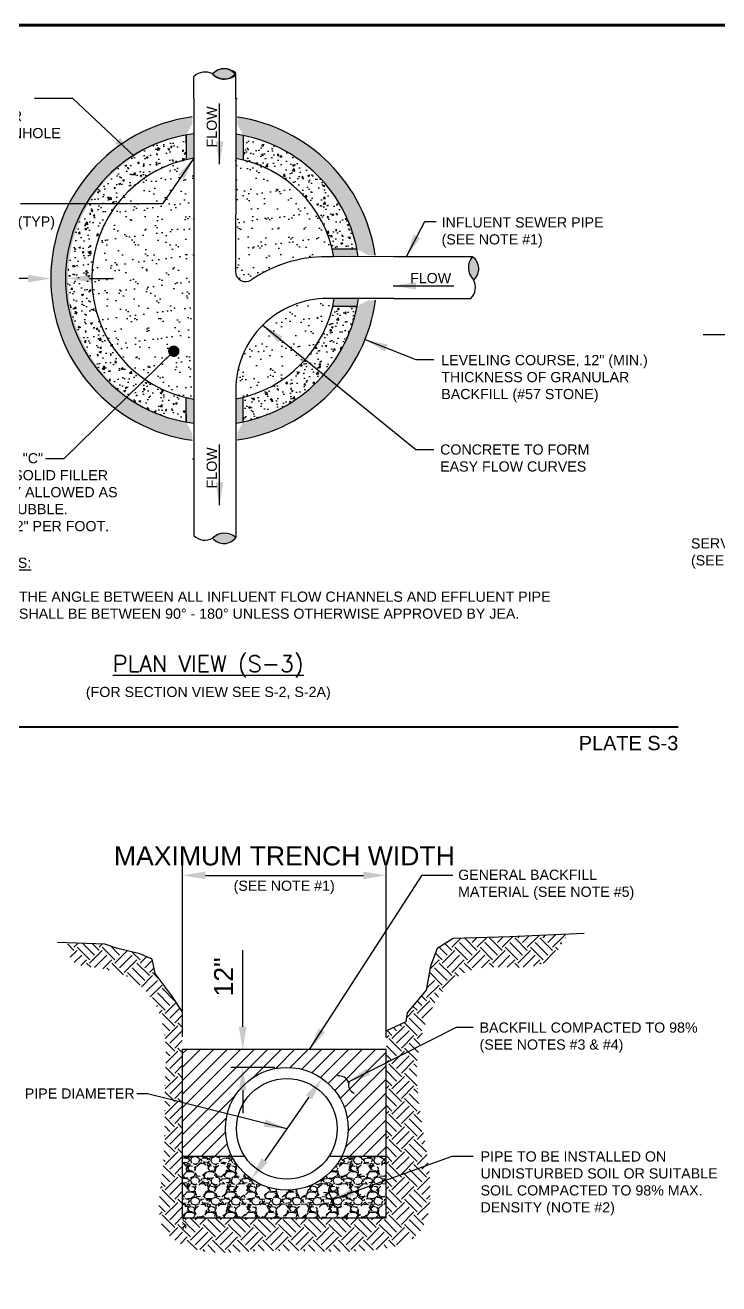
# Paper-space layout 'WS DET' of a CAD drawing. Header units: feet, sheet in inches. Extents: x -12.2 to 22.7, y -7.4 to 15.4.
# Drawn here: x 1.02 to 4.67, y 8.79 to 15.41 of the extents above; entities that cross this region are included whole.
import ezdxf
from ezdxf.enums import TextEntityAlignment as Align

# ---------------------------------------------------------------- set-up
doc = ezdxf.new("R2010")
doc.units = ezdxf.units.FT
doc.header["$MEASUREMENT"] = 0
doc.layers.add('Border', color=118, linetype='Continuous', lineweight=70)
for name, color, linetype in [('DT-1', 1, 'Continuous'), ('DT-2', 2, 'Continuous'), ('DT-3', 3, 'Continuous'), ('DT-4', 4, 'Continuous'), ('DT-HATCH', 251, 'Continuous'), ('DT-TEXT', 2, 'Continuous'), ('DT-TITLE', 4, 'Continuous'), ('TBLK', 7, 'Continuous')]:
    doc.layers.add(name, color=color, linetype=linetype)
doc.styles.add('1L100', font='arial.ttf', dxfattribs={"height": 0.1})
doc.styles.add('ROMANS', font='ROMANS.shx', dxfattribs={"height": 6})
doc.dimstyles.new('JEA1', dxfattribs={"dimtxt": 0.1, "dimasz": 0.12, "dimexe": 0.0625, "dimexo": 0.0625, "dimgap": 0.05, "dimtad": 1, "dimdec": 1, "dimlfac": 3, "dimdsep": 46, "dimtxsty": '1L100', "dimcen": 0.09, "dimclrd": 256, "dimclre": 256, "dimclrt": 256, "dimadec": 0, "dimazin": 0, "dimtfac": 1, "dimtdec": 1, "dimtofl": 0, "dimtmove": 0, "dimatfit": 3, "dimfxl": 1, "dimtolj": 1, "dimtzin": 0, "dimlwd": -1, "dimlwe": -1, "dimarcsym": 0})
pattern_1 = [(45, (-56.19573, -0.29546), (0, 0.13242546), [0.09363894, -0.09363894]), (45, (-56.22056, -0.27063), (0, 0.13242546), [0.09363894, -0.09363894]), (45, (-56.24539, -0.2458), (0, 0.13242546), [0.09363894, -0.09363894]), (135, (-56.24539, -0.22924), (-0.13242546, 0), [0.09363894, -0.09363894]), (135, (-56.22056, -0.20441), (-0.13242546, 0), [0.09363894, -0.09363894]), (135, (-56.19573, -0.17958), (-0.13242546, 0), [0.09363894, -0.09363894])]

# ---------------------------------------------------------------- blocks, each defined once
blk = doc.blocks.new('A$Ca8f96253')
at = {"layer": 'Border'}
blk.add_lwpolyline([(32.8026, 11.2123), (32.8026, -11.2123, -0.414214), (32.6047, -11.4103), (1.4979, -11.4103, -0.414214), (1.3, -11.2123), (1.3, 11.2123, -0.414214), (1.4979, 11.4103), (32.6047, 11.4103, -0.414214)], format="xyb", close=True, dxfattribs=at)
blk = doc.blocks.new('*D68')
at = {"layer": 'Defpoints', "color": 0, "transparency": 16777216}
for p in [(1.1553, 14.0786), (1.1553, 14.0786), (1.2454, 14.0786)]:
    blk.add_point(p, dxfattribs=at)
at = {"layer": 'DT-TEXT', "transparency": 16777216}
for p, q in [((1.0353, 14.0786), (0.256, 14.0786)), ((1.3654, 14.0786), (1.4854, 14.0786))]:
    blk.add_line(p, q, dxfattribs=at)
for points in [[(1.0353, 14.0986), (1.0353, 14.0586), (1.1553, 14.0786)], [(1.3654, 14.0986), (1.3654, 14.0586), (1.2454, 14.0786)]]:
    blk.add_solid(points, dxfattribs=at)
at = {"layer": 'DT-TEXT', "transparency": 16777216, "insert": (0.5856, 14.1941), "char_height": 0.1, "attachment_point": 5, "style": '1L100'}
blk.add_mtext('\\A1;6" (TYP.)', dxfattribs=at)
blk = doc.blocks.new('*D143')
at = {"layer": 'Defpoints', "color": 0, "transparency": 16777216}
for p in [(2.9191, 10.9415), (1.8481, 10.03), (2.9191, 10.0261)]:
    blk.add_point(p, dxfattribs=at)
at = {"layer": 'DT-TEXT', "transparency": 16777216}
for p, q in [((1.8481, 10.0925), (1.8481, 11.004)), ((2.9191, 10.0886), (2.9191, 11.004)), ((1.9681, 10.9415), (2.7991, 10.9415))]:
    blk.add_line(p, q, dxfattribs=at)
for points in [[(1.9681, 10.9615), (1.9681, 10.9215), (1.8481, 10.9415)], [(2.7991, 10.9615), (2.7991, 10.9215), (2.9191, 10.9415)]]:
    blk.add_solid(points, dxfattribs=at)
at = {"layer": 'DT-TEXT', "transparency": 16777216, "insert": (2.3836, 11.0432), "char_height": 0.1, "attachment_point": 5, "style": '1L100'}
blk.add_mtext('\\A1;MAXIMUM TRENCH WIDTH', dxfattribs=at)
blk = doc.blocks.new('*D144')
at = {"layer": 'Defpoints', "color": 0, "transparency": 16777216}
for p in [(2.4162, 10.026), (2.1642, 9.932), (2.3964, 9.932)]:
    blk.add_point(p, dxfattribs=at)
at = {"layer": 'DT-TEXT', "transparency": 16777216}
for p, q in [((2.1642, 10.146), (2.1642, 10.5492)), ((2.3537, 10.026), (2.1017, 10.026)), ((2.3339, 9.932), (2.1017, 9.932)), ((2.1642, 9.812), (2.1642, 9.692))]:
    blk.add_line(p, q, dxfattribs=at)
for points in [[(2.1442, 10.146), (2.1842, 10.146), (2.1642, 10.026)], [(2.1442, 9.812), (2.1842, 9.812), (2.1642, 9.932)]]:
    blk.add_solid(points, dxfattribs=at)
at = {"layer": 'DT-TEXT', "transparency": 16777216, "insert": (2.064, 10.4076), "char_height": 0.1, "attachment_point": 5, "rotation": 90, "style": '1L100'}
blk.add_mtext('\\A1;12"', dxfattribs=at)
blk = doc.blocks.new('*D145')
at = {"layer": 'Defpoints', "color": 0, "transparency": 16777216}
for p in [(2.5816, 9.8736), (2.2112, 9.345), (2.2112, 9.345)]:
    blk.add_point(p, dxfattribs=at)
at = {"layer": 'DT-TEXT', "transparency": 16777216}
blk.add_line((2.5127, 9.7753), (2.2801, 9.4433), dxfattribs=at)
for points in [[(2.4964, 9.7868), (2.5291, 9.7638), (2.5816, 9.8736)], [(2.2637, 9.4548), (2.2965, 9.4318), (2.2112, 9.345)]]:
    blk.add_solid(points, dxfattribs=at)

psp = doc.layouts.new('WS DET')

# ---------------------------------------------------------------- hatches: boundary and pattern name
at = {"layer": 'DT-1'}
h = psp.add_hatch(dxfattribs=at)
h.set_pattern_fill('DOTS', color=256, scale=0.048157, style=0)
h.set_pattern_definition([(0, (-23.8718944, -91.5243746), (0.00150491155, 0.00300982311), [0, -0.00300982311])])
h.paths.add_polyline_path([(1.90798, 14.83867, 0.0137165), (1.86646, 14.83263), (1.86646, 14.70383, -0.0164879), (1.90798, 14.7121)])
h.paths.add_polyline_path([(2.16654, 14.83023), (2.16654, 14.83128, 0.0128797), (2.12777, 14.83802), (2.12766, 14.7103, -0.0154861), (2.16654, 14.70196)])
h.paths.add_polyline_path([(2.7654, 14.23252), (2.7247, 14.23252), (2.63599, 14.23252, -0.0155093), (2.64433, 14.19358), (2.77216, 14.1937, 0.0128915)])
h.paths.add_polyline_path([(2.77251, 13.97387), (2.64614, 13.97398, -0.0164998), (2.63786, 13.93243), (2.76571, 13.93243, 0.0136924)])
h.paths.add_polyline_path([(1.90777, 13.44511, -0.0164066), (1.86646, 13.45335), (1.86646, 13.32546, 0.0136419), (1.90775, 13.31945)])
h.paths.add_polyline_path([(2.16654, 13.45522, -0.0154519), (2.12775, 13.4469), (2.12778, 13.31912, 0.0128403), (2.16654, 13.32602), (2.16654, 13.36651)])
at = {"layer": 'DT-HATCH'}
for points in [[(2.12792, 15.14948, 0.4912768), (2.0061, 15.15453, 0.3964872)], [(3.37284, 14.19389, 0.3964872), (3.37789, 14.07207, 0.4912768)], [(2.0061, 12.71332, 0.4912768), (2.12792, 12.71837, 0.3964872)]]:
    psp.add_hatch(color=256, dxfattribs=at).paths.add_polyline_path(points)
h = psp.add_hatch(dxfattribs=at)
h.set_pattern_fill('GRAVEL', color=256, scale=0.107016, style=0)
h.set_pattern_definition([(228.0128, (-0.912727, 4.32763), (-0.8561272724, -0.963143538), [0.0143975, -1.4253546]), (184.9697, (-0.9223587, 4.3169286), (1.2841913049, 0.1070150024), [0.02470655, -2.4459481]), (132.5104, (-0.9469724, 4.314788), (1.0701583337, -1.177176188), [0.0174209, -1.7246722]), (267.2737, (-0.9887086, 4.2880343), (0.1070155065, 2.1403186855), [0.0224988, -2.2273823]), (292.8337, (-0.989779, 4.265561), (-0.5350807235, 1.2841908084), [0.0220619, -2.1841281]), (357.2737, (-0.9812175, 4.245228), (-2.1403186855, 0.1070155065), [0.0224988, -2.2273823]), (37.6942, (-0.958744, 4.2441577), (-1.3912079112, -1.0701583002), [0.0297535, -2.9455974]), (72.2553, (-0.9352006, 4.2623504), (0.7491126807, 2.354350116), [0.0280904, -2.7809504]), (121.4296, (-0.9266394, 4.2891044), (-0.8561283428, 1.391206594), [0.022575, -2.23492855]), (175.2364, (-0.938411, 4.308367), (1.177175361, -0.1070150266), [0.0257729, -1.2628697]), (222.3974, (-0.964095, 4.3105076), (-1.284191979, -1.1771744123), [0.0333299, -3.2996624]), (138.8141, (-0.882763, 4.286964), (-0.749111844, 0.642095309), [0.0113759, -1.126219]), (171.4692, (-0.891324, 4.294455), (1.3912069415, -0.214032712), [0.0216426, -2.1426207]), (225, (-0.91273, 4.297666), (0, -0.10701597), [0.0151343, -0.136209]), (203.1986, (-0.920218, 4.310508), (0.535079635, 0.214032007), [0.0081501, -0.8068589]), (291.8014, (-0.92771, 4.307297), (-0.107015923, 0.321047827), [0.0115259, -0.5647725]), (30.9638, (-0.923429, 4.296596), (0.321047586, 0.21403213), [0.0187202, -0.6052846]), (161.5651, (-0.907377, 4.306227), (0.21403191, -0.10701576), [0.0135366, -0.3248776]), (16.3895, (-0.989779, 4.307297), (1.0701595622, 0.321047018), [0.0189632, -1.8773639]), (70.3462, (-0.971586, 4.312648), (-0.428063222, -1.177175488), [0.0159091, -1.5749971]), (293.1986, (-0.907377, 4.32763), (-0.214032007, 0.535079635), [0.0163001, -0.7987089]), (343.6105, (-0.9009555, 4.312648), (-1.0701595622, 0.321047018), [0.0189632, -1.8773639]), (339.444, (-0.989779, 4.240947), (-0.535079861, 0.214031437), [0.0182869, -0.8960577]), (294.7751, (-0.972656, 4.234526), (-0.5350788276, 1.177175626), [0.0153223, -1.5169126]), (66.8014, (-0.906306, 4.220614), (0.214032007, 0.535079635), [0.0163001, -0.7987089]), (17.354, (-0.8998854, 4.2355965), (-1.391207341, -0.4280631424), [0.0179392, -1.7759748]), (69.444, (-0.958744, 4.220614), (-0.214031437, -0.535079861), [0.0091434, -0.9052011]), (101.3099, (-0.912727, 4.220614), (-0.10701568, 0.42806381), [0.0054567, -0.5402195]), (165.9638, (-0.913797, 4.225965), (0.321047857, -0.107015725), [0.0220619, -0.4191761]), (186.009, (-0.9352006, 4.231316), (1.0701593003, 0.1070158597), [0.0204454, -2.0240911]), (303.6901, (-0.92343, 4.286964), (-0.107016076, 0.21403182), [0.0154341, -0.3704174]), (353.1572, (-0.9148676, 4.274122), (1.819270788, -0.2140327213), [0.026946, -2.6676464]), (60.9454, (-0.888114, 4.270912), (-0.428063734, -0.74911157), [0.0110179, -1.0907785]), (90, (-0.88276, 4.28054), (-0.1070159, 0.1070159), [0.006421, -0.100595]), (120.2564, (-0.937341, 4.234526), (0.4280631836, -0.7491117917), [0.0148671, -1.4718458]), (48.0128, (-0.944832, 4.247368), (0.8561272724, 0.963143538), [0.028795, -1.4109571]), (0, (-0.92557, 4.26877), (0.1070159, 0.1070159), [0.0278241, -0.0791918]), (325.3048, (-0.897745, 4.2687714), (-1.0701587126, 0.7491124502), [0.0169207, -1.6751497]), (254.0546, (-0.883833, 4.25914), (-0.10701592, -0.428063744), [0.0155817, -0.763506]), (207.646, (-0.8881136, 4.2441577), (-2.0333022726, -1.0701601524), [0.0253697, -2.51160765]), (175.4261, (-0.910587, 4.232386), (-1.3912071848, 0.1070153763), [0.0268395, -2.6571065])])
h.paths.add_polyline_path([(2.13573, 14.927), (2.13566, 14.89047), (2.16714, 14.83011, -0.2998345), (2.76414, 14.23311), (2.8245, 14.20163), (2.86103, 14.2017, 0.3321102)])
h.paths.add_polyline_path([(2.86234, 13.96486), (2.8245, 13.96493), (2.76587, 13.93275, -0.3029824), (2.16714, 13.32707), (2.13566, 13.26671), (2.13573, 13.23018, 0.3351788)])
h.paths.add_polyline_path([(1.86678, 14.83184), (1.89896, 14.89047), (1.89889, 14.92831, 0.2496385), (1.24413, 14.45856), (1.3474, 14.46088, -0.2178397)])
h.paths.add_polyline_path([(1.3474, 14.46088), (1.24413, 14.45856, 0.4187972), (1.6447, 13.30426), (1.67695, 13.38868, -0.4345047)])
h.paths.add_polyline_path([(1.86678, 13.32534, -0.0654864), (1.67695, 13.38868), (1.6447, 13.30426, 0.0777837), (1.89889, 13.22887), (1.89896, 13.26671)])
h = psp.add_hatch(dxfattribs=at)
h.set_pattern_fill('AR-CONC', color=256, scale=0.013377, style=0)
h.set_pattern_definition([(50, (-0.98978, 4.220614), (0.09594783, -0.00839435), [0.01003274, -0.1103602]), (355, (-0.98978, 4.22061), (-0.01856075, 0.1006207), [0.0080262, -0.08828814]), (100.4514, (-0.98178, 4.219915), (0.07738715, 0.0922263), [0.0085265, -0.0937917]), (46.1842, (-0.98978, 4.24737), (0.1427647, -0.0221415), [0.0150491, -0.1655403]), (96.6356, (-0.97788, 4.24552), (0.1250298, 0.1303077), [0.0127898, -0.1406876]), (351.1842, (-0.98978, 4.24737), (0.1250296, 0.1303078), [0.0120393, -0.1324322]), (21, (-0.9764, 4.24068), (0.0798482, -0.0538583), [0.01003274, -0.1103602]), (326, (-0.9764, 4.24068), (0.0325483, 0.0970033), [0.0080262, -0.08828814]), (71.4514, (-0.96975, 4.23619), (0.1123965, 0.0431449), [0.0085265, -0.0937917]), (37.5, (-0.98978, 4.220614), (0.00162662, 0.04453118), [0, -0.08721799, 0, -0.08962584, 0, -0.08862257]), (7.5, (-0.98978, 4.220614), (0.0351908, 0.05276042), [0, -0.0511001, 0, -0.08521144, 0, -0.0337769]), (327.5, (-1.01961, 4.220614), (0.07140938, -0.00301716), [0, -0.03344248, 0, -0.10434053, 0, -0.13845186]), (317.5, (-1.032986, 4.220614), (0.07801276, 0.01339104), [0, -0.04347522, 0, -0.0692928, 0, -0.0983209])])
h.paths.add_polyline_path([(2.16654, 14.83023), (2.16654, 14.70196, -0.2785452), (2.63599, 14.23252), (2.76426, 14.23252, 0.3002684)])
h.paths.add_polyline_path([(1.86646, 14.70383), (1.86646, 14.83178, 0.2177279), (1.3474, 14.46088), (1.49927, 14.46429, -0.1759838)])
h.paths.add_polyline_path([(1.49927, 14.46429), (1.3474, 14.46088, 0.4345047), (1.67695, 13.38868), (1.72182, 13.50612, -0.466251)])
h.paths.add_polyline_path([(1.86646, 13.45335, -0.0601634), (1.72182, 13.50612), (1.67695, 13.38868, 0.0653792), (1.86646, 13.3254), (1.86646, 13.36651)])
h.paths.add_polyline_path([(2.76581, 13.93243), (2.63786, 13.93243, -0.2818986), (2.16654, 13.45522), (2.16654, 13.32695, 0.3030831)])
h = psp.add_hatch(dxfattribs=at)
h.set_pattern_fill('AR-SAND', color=256, scale=0.053508, style=0)
h.set_pattern_definition([(37.5, (1.4566, 13.86759), (-0.0033706, 0.1031004), [0, -0.081332, 0, -0.0909635, 0, -0.0869504]), (7.5, (1.4566, 13.86759), (0.094697, 0.151007), [0, -0.0438765, 0, -0.073306, 0, -0.0280917]), (327.5, (1.39078, 13.86759), (0.1666314, 0.000303), [0, -0.026754, 0, -0.0963143, 0, -0.1257437]), (317.5, (1.39078, 13.86759), (0.160852, 0.046963), [0, -0.013377, 0, -0.0631394, 0, -0.0722358])])
h.paths.add_polyline_path([(2.12766, 14.7103), (2.12662, 14.11614, 0.6039662), (2.21037, 14.0719, -0.1517814), (2.6048, 14.1937), (2.64432, 14.19363, 0.3122191)])
h.paths.add_polyline_path([(2.64613, 13.97395), (2.61015, 13.97401, 0.4142499), (2.12774, 13.49323), (2.12766, 13.44689, 0.3167364)])
h.paths.add_polyline_path([(1.90798, 14.7121, 0.8483744), (1.90798, 13.44508)])
h = psp.add_hatch(dxfattribs=at)
h.set_pattern_fill('EARTH', color=256, scale=0.374556, angle=45, style=0)
h.set_pattern_definition(pattern_1)
edge = h.paths.add_edge_path()
edge.add_line((2.35447, 9.14177), (1.86767, 9.14177))
edge.add_line((1.86767, 9.14177), (1.86767, 9.08175))
edge.add_line((1.86767, 9.08175), (1.84678, 9.08175))
edge.add_line((1.84678, 9.08175), (1.84678, 10.2251))
edge.add_line((1.84678, 10.2251), (1.79105, 10.30881))
edge.add_line((1.79105, 10.30881), (1.7389, 10.37831))
edge.add_line((1.7389, 10.37831), (1.70334, 10.4249))
edge.add_line((1.70334, 10.4249), (1.68832, 10.50151))
edge.add_line((1.68832, 10.50151), (1.62353, 10.52836))
edge.add_line((1.62353, 10.52836), (1.50105, 10.55916))
edge.add_line((1.50105, 10.55916), (1.4402, 10.58049))
edge.add_line((1.4402, 10.58049), (1.24406, 10.58733))
edge.add_spline(control_points=[(1.24406, 10.58733), (1.24731, 10.55019), (1.25494, 10.46278), (1.4388, 10.45961), (1.60098, 10.40391), (1.78001, 10.18428), (1.74274, 9.8039), (1.76764, 9.44124), (1.69472, 9.10601), (1.91828, 8.93769), (2.14229, 8.9661), (2.3107, 8.96847), (2.35447, 8.96835)], knot_values=[0, 0, 0, 0, 2.4729986, 5.8202702, 11.3280978, 15.5989926, 25.7436463, 37.7344285, 44.8326081, 47.6715228, 57.1270699, 60.4772479, 60.4772479, 60.4772479, 60.4772479], degree=3, periodic=0)
edge.add_line((2.35447, 8.96835), (2.35447, 9.14177))
h = psp.add_hatch(dxfattribs=at)
h.set_pattern_fill('EARTH', color=256, scale=0.374556, angle=45, style=0)
h.set_pattern_definition(pattern_1)
edge = h.paths.add_edge_path()
edge.add_spline(control_points=[(2.35447, 8.96835), (2.48251, 8.968), (2.7114, 8.95589), (3.24256, 9.0026), (3.09595, 9.62036), (3.05681, 10.07094), (3.29623, 10.55484), (3.74536, 10.39848), (3.84327, 10.57907), (3.87174, 10.63156)], knot_values=[60.4772479, 60.4772479, 60.4772479, 60.4772479, 70.2786718, 78.3481089, 94.2243075, 103.7612662, 115.5980913, 125.7374231, 129.8920771, 129.8920771, 129.8920771, 129.8920771], degree=3, periodic=0)
edge.add_line((3.87174, 10.63156), (3.56854, 10.61903))
edge.add_line((3.56854, 10.61903), (3.27095, 10.60934))
edge.add_line((3.27095, 10.60934), (3.18685, 10.55761))
edge.add_line((3.18685, 10.55761), (3.15127, 10.46386))
edge.add_line((3.15127, 10.46386), (3.12862, 10.33778))
edge.add_line((3.12862, 10.33778), (3.02835, 10.21816))
edge.add_line((3.02835, 10.21816), (3.02218, 10.17127))
edge.add_line((3.02218, 10.17127), (2.92041, 10.12438))
edge.add_line((2.92041, 10.12438), (2.92041, 9.14177))
edge.add_line((2.92041, 9.14177), (2.35447, 9.14177))
edge.add_line((2.35447, 9.14177), (2.35447, 8.96835))
at = {"layer": 'DT-HATCH', "lineweight": 13}
h = psp.add_hatch(dxfattribs=at)
h.set_pattern_fill('ANSI31', color=256, scale=0.40131, style=0)
h.set_pattern_definition([(45, (-56.195734, -0.295456), (-0.035471105, 0.035471105), [])])
h.paths.add_polyline_path([(2.91951, 10.02599), (1.84813, 10.02599), (1.84813, 9.46291), (2.10883, 9.46291, -0.118271), (2.0737, 9.60931, -1), (2.71911, 9.60931, -0.118271), (2.68399, 9.46291), (2.91951, 9.46291)])
at = {"layer": 'DT-HATCH'}
h = psp.add_hatch(dxfattribs=at)
h.set_pattern_fill('GRAVEL', color=256, scale=0.107016, style=0)
h.set_pattern_definition([(228.0128, (-56.118683, -0.1884405), (-0.8561272724, -0.9631435379), [0.0143975, -1.42535463]), (184.9697, (-56.128314, -0.199142), (1.2841913049, 0.1070150024), [0.02470655, -2.44594813]), (132.5104, (-56.152928, -0.2012825), (1.0701583337, -1.1771761879), [0.01742091, -1.7246722]), (267.2737, (-56.194664, -0.2280364), (0.10701550653, 2.1403186855), [0.02249882, -2.22738232]), (292.8337, (-56.195734, -0.25051), (-0.53508072353, 1.28419080837), [0.02206187, -2.18412809]), (357.2737, (-56.187173, -0.270843), (-2.1403186855, 0.10701550653), [0.02249882, -2.22738232]), (37.6942, (-56.1646995, -0.271913), (-1.39120791117, -1.07015830017), [0.02975353, -2.94559739]), (72.2553, (-56.141156, -0.2537203), (0.74911268066, 2.35435011603), [0.0280904, -2.78095038]), (121.4296, (-56.1325947, -0.2269663), (-0.85612834277, 1.3912065939), [0.02257501, -2.23492855]), (175.2364, (-56.1443664, -0.207703), (1.177175361, -0.1070150266), [0.02577286, -1.26286966]), (222.3974, (-56.1700503, -0.205563), (-1.28419197905, -1.17717441232), [0.0333299, -3.29966238]), (138.8141, (-56.088718, -0.229107), (-0.7491118442, 0.6420953087), [0.0113759, -1.12621898]), (171.4692, (-56.0972794, -0.2216155), (1.3912069415, -0.2140327119), [0.02164258, -2.14262067]), (225, (-56.11868, -0.218405), (0, -0.10701597), [0.0151343, -0.13620902]), (203.1986, (-56.126174, -0.205563), (0.5350796347, 0.2140320072), [0.00815012, -0.80685893]), (291.8014, (-56.133665, -0.208774), (-0.107015923, 0.321047827), [0.01152594, -0.56477252]), (30.9638, (-56.129384, -0.219475), (0.3210475864, 0.214032131), [0.01872019, -0.60528458]), (161.5651, (-56.113332, -0.209844), (0.214031912, -0.107015762), [0.01353655, -0.32487758]), (16.3895, (-56.195734, -0.2087736), (1.07015956224, 0.3210470179), [0.01896322, -1.87736392]), (70.3462, (-56.1775414, -0.203423), (-0.4280632222, -1.1771754882), [0.0159091, -1.57499714]), (293.1986, (-56.113332, -0.18844), (-0.2140320072, 0.5350796347), [0.01630013, -0.79870892]), (343.6105, (-56.106911, -0.203423), (-1.07015956224, 0.3210470179), [0.01896322, -1.87736392]), (339.444, (-56.195734, -0.275123), (-0.535079861, 0.214031437), [0.01828688, -0.89605767]), (294.7751, (-56.1786115, -0.2815444), (-0.5350788276, 1.1771756259), [0.01532233, -1.51691264]), (66.8014, (-56.112262, -0.295456), (0.2140320072, 0.5350796347), [0.01630013, -0.79870892]), (17.354, (-56.105841, -0.280474), (-1.39120734114, -0.42806314244), [0.01793919, -1.77597478]), (69.444, (-56.1647, -0.295456), (-0.214031437, -0.535079861), [0.00914344, -0.90520112]), (101.3099, (-56.118683, -0.295456), (-0.107015679, 0.428063811), [0.00545674, -0.54021953]), (165.9638, (-56.119753, -0.290106), (0.321047857, -0.107015725), [0.02206187, -0.41917606]), (186.009, (-56.141156, -0.284755), (1.0701593003, 0.10701585966), [0.0204454, -2.02409111]), (303.6901, (-56.129384, -0.229107), (-0.107016076, 0.214031818), [0.01543405, -0.37041735]), (353.1572, (-56.120823, -0.2419485), (1.81927078795, -0.2140327213), [0.02694597, -2.6676464]), (60.9454, (-56.094069, -0.245159), (-0.4280637337, -0.74911157), [0.01101793, -1.09077851]), (90, (-56.08872, -0.23553), (-0.10701593, 0.10701593), [0.00642096, -0.10059498]), (120.2564, (-56.143296, -0.2815444), (0.4280631836, -0.7491117917), [0.01486708, -1.47184577]), (48.0128, (-56.1507874, -0.2687025), (0.8561272724, 0.9631435379), [0.028795, -1.41095713]), (0, (-56.13152, -0.2473), (0.10701593, 0.10701593), [0.02782414, -0.07919179]), (325.3048, (-56.1037004, -0.247299), (-1.0701587126, 0.74911245025), [0.01692072, -1.67514972]), (254.0546, (-56.089788, -0.256931), (-0.107015921, -0.4280637443), [0.01558173, -0.76350603]), (207.646, (-56.094069, -0.271913), (-2.03330227255, -1.0701601524), [0.02536973, -2.51160765]), (175.4261, (-56.1165423, -0.2836847), (-1.39120718482, 0.10701537634), [0.02683949, -2.65710651])])
h.paths.add_polyline_path([(2.91951, 9.46291), (2.68399, 9.46291, -0.6130362), (2.10883, 9.46291), (1.84813, 9.46291), (1.84813, 9.14186), (2.91951, 9.14186)])
at = {"layer": 'DT-HATCH', "linetype": 'Continuous', "lineweight": 13}
h = psp.add_hatch(dxfattribs=at)
h.set_pattern_fill('EARTH', color=256, scale=0.120393, angle=45, style=0)
h.set_pattern_definition([(45, (1.412623, 8.31298), (0, 0.0425653), [0.0300982, -0.0300982]), (45, (1.404642, 8.32096), (0, 0.0425653), [0.0300982, -0.0300982]), (45, (1.39666, 8.32894), (0, 0.0425653), [0.0300982, -0.0300982]), (135, (1.39666, 8.334262), (-0.0425653, 0), [0.0300982, -0.0300982]), (135, (1.404642, 8.342243), (-0.0425653, 0), [0.0300982, -0.0300982]), (135, (1.412623, 8.350224), (-0.0425653, 0), [0.0300982, -0.0300982])])
h.paths.add_polyline_path([(1.86698, 9.14168), (1.84855, 9.14168), (1.84855, 9.08528), (1.86698, 9.08528)])

# ---------------------------------------------------------------- linework, layer by layer
at = {"layer": 'DT-2', "linetype": 'Continuous'}
for p, q in [((2.12792, 15.02554), (2.13591, 15.02554)), ((1.86646, 14.83263), (1.86646, 14.70383)), ((1.86646, 14.79067), (1.86646, 14.83126)), ((1.86646, 14.79067), (1.86646, 14.83126)), ((2.16654, 14.83126), (2.16654, 14.79067)), ((2.16654, 14.83126), (2.16654, 14.79067)), ((2.16654, 14.83023), (2.16654, 14.70196)), ((2.16654, 14.83023), (2.16654, 14.70196)), ((2.76426, 14.23252), (2.63599, 14.23252)), ((2.76528, 14.23252), (2.7247, 14.23252)), ((2.76528, 14.23252), (2.7247, 14.23252)), ((2.76581, 13.93243), (2.63786, 13.93243)), ((2.7247, 13.93243), (2.76528, 13.93243)), ((1.86646, 13.3254), (1.86646, 13.45335)), ((1.86646, 13.3254), (1.86646, 13.45335)), ((2.16654, 13.32695), (2.16654, 13.45522)), ((1.86646, 13.36651), (1.86646, 13.32593)), ((1.86646, 13.36651), (1.86646, 13.32593)), ((2.16654, 13.32593), (2.16654, 13.36651)), ((2.16654, 13.32593), (2.16654, 13.36651)), ((1.89973, 13.13164), (1.90772, 13.13164))]:
    psp.add_line(p, q, dxfattribs=at)
at = {"layer": 'DT-2'}
psp.add_line((1.90798, 14.88979), (1.90798, 14.7121), dxfattribs=at)
for centre, radius, start, end in [((1.96651, 15.0799), 0.08448, 62.05508, 134.094065), ((2.06969, 15.09232), 0.08897, 49.118327, 135.629097), ((2.06506, 15.20409), 0.07702, 220.046081, 324.701344), ((3.4401, 14.13566), 0.08897, 139.118327, 225.629097), ((3.32833, 14.13103), 0.07702, 310.046081, 54.701344), ((3.30326, 14.03248), 0.08448, 315.905935, 27.94492), ((3.30326, 14.03248), 0.08448, 315.905935, 27.94492), ((1.96651, 12.78795), 0.08448, 225.905935, 297.94492), ((1.96651, 12.78795), 0.08448, 225.905935, 297.94492), ((2.06969, 12.65111), 0.08897, 49.118327, 135.629097), ((2.06506, 12.76288), 0.07702, 220.046081, 324.701344)]:
    psp.add_arc(centre, radius, start, end, dxfattribs=at)
at = {"layer": 'DT-3'}
for p, q in [((4.58487, 13.78409), (7.2253, 13.78991)), ((2.91951, 10.02599), (1.84813, 10.02599)), ((1.84813, 9.46291), (1.84813, 10.02599)), ((2.91951, 9.46291), (2.91951, 10.02599)), ((1.84813, 9.14186), (1.84813, 9.46291)), ((2.16807, 9.46291), (1.84813, 9.46291)), ((2.92014, 9.46291), (2.62475, 9.46291)), ((2.91951, 9.14186), (2.91951, 9.46291)), ((1.84813, 9.14186), (2.91951, 9.14186))]:
    psp.add_line(p, q, dxfattribs=at)
for points in [[(1.84678, 10.2251), (1.79105, 10.30881), (1.7389, 10.37831), (1.70334, 10.4249), (1.68832, 10.50151), (1.62353, 10.52836), (1.50105, 10.55916), (1.4402, 10.58049), (1.19129, 10.58918)], [(3.95993, 10.6352), (3.56854, 10.61903), (3.27095, 10.60934), (3.18685, 10.55761), (3.15127, 10.46386), (3.12862, 10.33778), (3.02835, 10.21816), (3.02218, 10.17127), (2.92041, 10.12438)]]:
    psp.add_lwpolyline(points, dxfattribs=at)
for radius in [0.32271, 0.26467]:
    psp.add_circle((2.39641, 9.60931), radius, dxfattribs=at)
at = {"layer": 'DT-4', "linetype": 'Continuous'}
for p, q in [((1.90772, 15.02554), (1.90772, 15.14058)), ((2.12792, 15.02554), (2.12792, 15.14948)), ((1.90772, 15.02554), (1.90798, 14.88979)), ((2.12792, 15.02554), (2.12766, 14.7103)), ((1.90798, 14.88979), (1.90798, 14.7121)), ((1.90798, 14.7121), (1.90772, 13.13164)), ((2.12766, 14.7103), (2.12662, 14.11614)), ((2.64432, 14.19363), (2.6048, 14.1937)), ((2.95957, 14.19389), (2.64433, 14.19358)), ((2.95957, 14.19389), (3.37284, 14.19389)), ((2.64613, 13.97395), (2.61015, 13.97401)), ((2.95957, 13.97369), (2.61015, 13.97401)), ((2.95957, 13.97369), (3.36393, 13.97369)), ((2.12774, 13.49323), (2.12792, 12.71837)), ((1.90772, 13.13164), (1.90772, 12.72728)), ((1.90772, 13.13164), (1.90772, 12.72728)), ((2.12792, 13.13164), (2.12792, 12.71837))]:
    psp.add_line(p, q, dxfattribs=at)
for centre, radius, start, end in [((1.99725, 14.07904), 0.76485, 96.688856, 263.277873), ((2.01622, 14.08208), 0.76413, 8.399808, 81.614362), ((2.01262, 14.07859), 0.6421, 99.379156, 260.620844), ((2.01262, 14.07859), 0.6421, 10.321282, 79.678718), ((2.60358, 13.4981), 0.6956, 89.899358, 124.421588), ((2.60358, 13.4981), 0.6956, 89.899358, 124.421588), ((2.18013, 14.11604), 0.05351, 179.899358, 304.421588), ((2.18013, 14.11604), 0.05351, 179.899358, 304.421588), ((2.01262, 14.07859), 0.6421, 280.321282, 350.620844), ((2.60931, 13.49244), 0.48157, 89.899358, 179.906472), ((2.01273, 14.0772), 0.76677, 278.629039, 352.26586)]:
    psp.add_arc(centre, radius, start, end, dxfattribs=at)
at = {"layer": 'DT-HATCH'}
for centre, radius, start, end in [((2.06506, 15.10498), 0.07702, 35.298656, 139.953919), ((2.06969, 15.21675), 0.08897, 224.370903, 310.881673), ((2.01262, 14.07859), 0.8573, 97.623465, 262.376535), ((2.01262, 14.07859), 0.8573, 8.25629, 81.74371), ((2.01262, 14.07859), 0.8573, 278.25629, 352.376535)]:
    psp.add_arc(centre, radius, start, end, dxfattribs=at)
at = {"layer": 'DT-TEXT'}
for centre, radius, start, end in [((2.67016, 9.83432), 0.0534, 19.6, 98.5), ((2.76767, 9.83896), 0.04643, 162.9, 248.4), ((2.59757, 9.23975), 0.03482, 352.4, 104.3), ((2.67116, 9.23652), 0.0391, 182.009885, 291.150314)]:
    psp.add_arc(centre, radius, start, end, dxfattribs=at)
at = {"layer": 'DT-TITLE', "const_width": 0.0107, "flags": 128}
psp.add_lwpolyline([(4.45463, 11.72133), (0.04431, 11.72133)], dxfattribs=at)

# ---------------------------------------------------------------- block references
at = {"layer": 'TBLK'}
psp.add_blockref('A$Ca8f96253', (-12.17702, 4.00045), dxfattribs=at)

# ---------------------------------------------------------------- texts
at = {"layer": 'DT-TEXT'}
for s, height, style, p in [('%%UPLAN VIEW (S-3)', 0.0857783, 'ROMANS', (1.98355, 12.04776)), ('(FOR SECTION VIEW SEE S-2, S-2A)', 0.053508, '1L100', (1.98355, 11.89919))]:
    psp.add_text(s, height=height, dxfattribs=dict(at, style=style)).set_placement(p, align=Align.MIDDLE)
at = {"layer": 'DT-TEXT', "attachment_point": 1, "style": '1L100'}
for s, insert, char_height, width in [('REINFORCED CONCRETE OR POLYMER MANHOLE (TYP)', (0.45204, 15.04855), 0.053508, 0.8985673), ('CUT OFF PIPE\\PAT WALL LINE (TYP)', (0.45465, 14.49468), 0.053508, 0.8985673), ('INFLUENT SEWER PIPE (SEE NOTE #1)  ', (3.21012, 14.40069), 0.053508, 0.8985673), ('FLOW', (3.04454, 14.10799), 0.053508, 0.8985673), ('LEVELING COURSE, 12" (MIN.) THICKNESS OF GRANULAR BACKFILL (#57 STONE)  ', (3.20865, 13.67682), 0.053508, 1.115821), ('CONCRETE TO FORM \\PEASY FLOW CURVES', (3.20238, 13.20691), 0.053508, 0.8985673), ('CONCRETE TO FORM \\PEASY FLOW CURVES', (3.20238, 13.20691), 0.053508, 0.8985673), ('SOLID CLASS "C" CONCRETE, SOLID FILLER BRICKS ONLY ALLOWED AS FILLER, NO RUBBLE.  GRADE TO 1/2" PER FOOT.', (0.49705, 13.16108), 0.05350797, 1.0458021), ('SERVICE SADDLE \\P(SEE NOTE #2)', (4.52132, 12.71341), 0.053508, 1.4067313), ('{\\LNOTES:}\\P\\P\\pi-0.16052,l0.21403,t0.21403;1.^ITHE ANGLE BETWEEN ALL INFLUENT FLOW CHANNELS AND EFFLUENT PIPE SHALL BE BETWEEN 90° - 180° UNLESS OTHERWISE APPROVED BY JEA.', (0.774, 12.61164), 0.05350797, 3.1331768), ('GENERAL BACKFILL MATERIAL (SEE NOTE #5)', (3.29711, 10.97134), 0.053508, 0.9675859), ('(SEE NOTE #1)', (2.1166, 10.9138), 0.053508, 0.9675859), ('BACKFILL COMPACTED TO 98% (SEE NOTES #3 & #4)', (3.40986, 10.16826), 0.053508, 1.2410049), ('PIPE DIAMETER', (1.01883, 9.82163), 0.053508, 0.9675859), ('PIPE TO BE INSTALLED ON UNDISTURBED SOIL OR SUITABLE SOIL COMPACTED TO 98% MAX. DENSITY (NOTE #2)', (3.41503, 9.4908), 0.053508, 1.3283274)]:
    psp.add_mtext(s, dxfattribs=dict(at, insert=insert, char_height=char_height, width=width))
at = {"layer": 'DT-TEXT', "char_height": 0.053508, "width": 1.0270155, "attachment_point": 1, "rotation": 90, "style": '1L100'}
for insert in [(1.97494, 14.76812), (1.97494, 12.97574)]:
    psp.add_mtext('FLOW', dxfattribs=dict(at, insert=insert))
at = {"layer": 'DT-TITLE', "insert": (4.45463, 11.67448), "char_height": 0.074911, "width": 1.2511913, "attachment_point": 3, "style": '1L100'}
psp.add_mtext('PLATE S-3', dxfattribs=at)

# ---------------------------------------------------------------- dimensions: what is measured, and where the dimension line sits
at = {"layer": 'DT-TEXT'}
dim = psp.add_linear_dim(base=(1.15532, 14.07859), p1=(1.24538, 14.07859), p2=(1.15532, 14.07859), text='6" (TYP.)', dimstyle='JEA1', override={"dimpost": "'"}, dxfattribs=at)
dim.commit()
dim.dimension.update_dxf_attribs({"geometry": '*D68', "text_midpoint": (0.58565, 14.19414)})
dim = psp.add_linear_dim(base=(2.91908, 10.94149), p1=(1.84809, 10.02999), p2=(2.91908, 10.02612), text='MAXIMUM TRENCH WIDTH', dimstyle='JEA1', override={"dimpost": "'"}, dxfattribs=at)
dim.commit()
dim.dimension.update_dxf_attribs({"geometry": '*D143', "text_midpoint": (2.38358, 10.94149), "dimtype": 160})
for base, p1, p2, angle, text, picture, middle, dimtype in [((2.16425, 9.93202), (2.41621, 10.02599), (2.39641, 9.93202), 90, '12"', '*D144', (2.16425, 10.40759), 160), ((2.21121, 9.34504), (2.58161, 9.87359), (2.21121, 9.34504), 234.978205, ' ', '*D145', (2.39641, 9.60931), 161)]:
    dim = psp.add_linear_dim(base=base, p1=p1, p2=p2, angle=angle, text=text, dimstyle='JEA1', override={"dimpost": "'"}, dxfattribs=at)
    dim.commit()
    dim.dimension.update_dxf_attribs({"geometry": picture, "text_midpoint": middle, "dimtype": dimtype})

# ---------------------------------------------------------------- leaders
for points, override in [([(1.59433, 14.72178), (1.27149, 15.0247), (1.07059, 15.0247)], {"dimtad": 0}), ([(2.04245, 14.67941), (2.04245, 14.99848)], {"dimtad": 0}), ([(1.90798, 14.7121), (1.74271, 14.47137), (0.99656, 14.47137)], {"dimtad": 0}), ([(3.02524, 14.19389), (3.12134, 14.37949), (3.18109, 14.37899)], {"dimtad": 0}), ([(2.95583, 14.04048), (3.2749, 14.04048)], {"dimtad": 0}), ([(2.26936, 13.83354), (3.07541, 13.18005), (3.16996, 13.18005)], {"dimtad": 0}), ([(1.80207, 13.69691), (1.22409, 13.13156), (1.12673, 13.13156)], {"dimasz": 0.06, "dimtad": 0, "dimldrblk": 'Dot'}), ([(2.80761, 13.75773), (3.07541, 13.65359), (3.16996, 13.65359)], {"dimtad": 0}), ([(2.04245, 12.88703), (2.04245, 13.2061)], {"dimtad": 0})]:
    psp.add_leader(points, dimstyle='JEA1', override=override, dxfattribs=at)
for points in [[(2.51545, 10.02599), (3.1084, 10.94294), (3.26977, 10.94294)], [(2.71654, 9.85432), (3.28913, 10.14415), (3.3762, 10.14415)], [(2.39641, 9.60931), (1.66444, 9.79313), (1.60813, 9.79313)], [(2.63208, 9.23515), (3.26605, 9.4652), (3.3759, 9.4652)]]:
    psp.add_leader(points, dimstyle='JEA1', dxfattribs=at)

doc.saveas('drawing.dxf')
